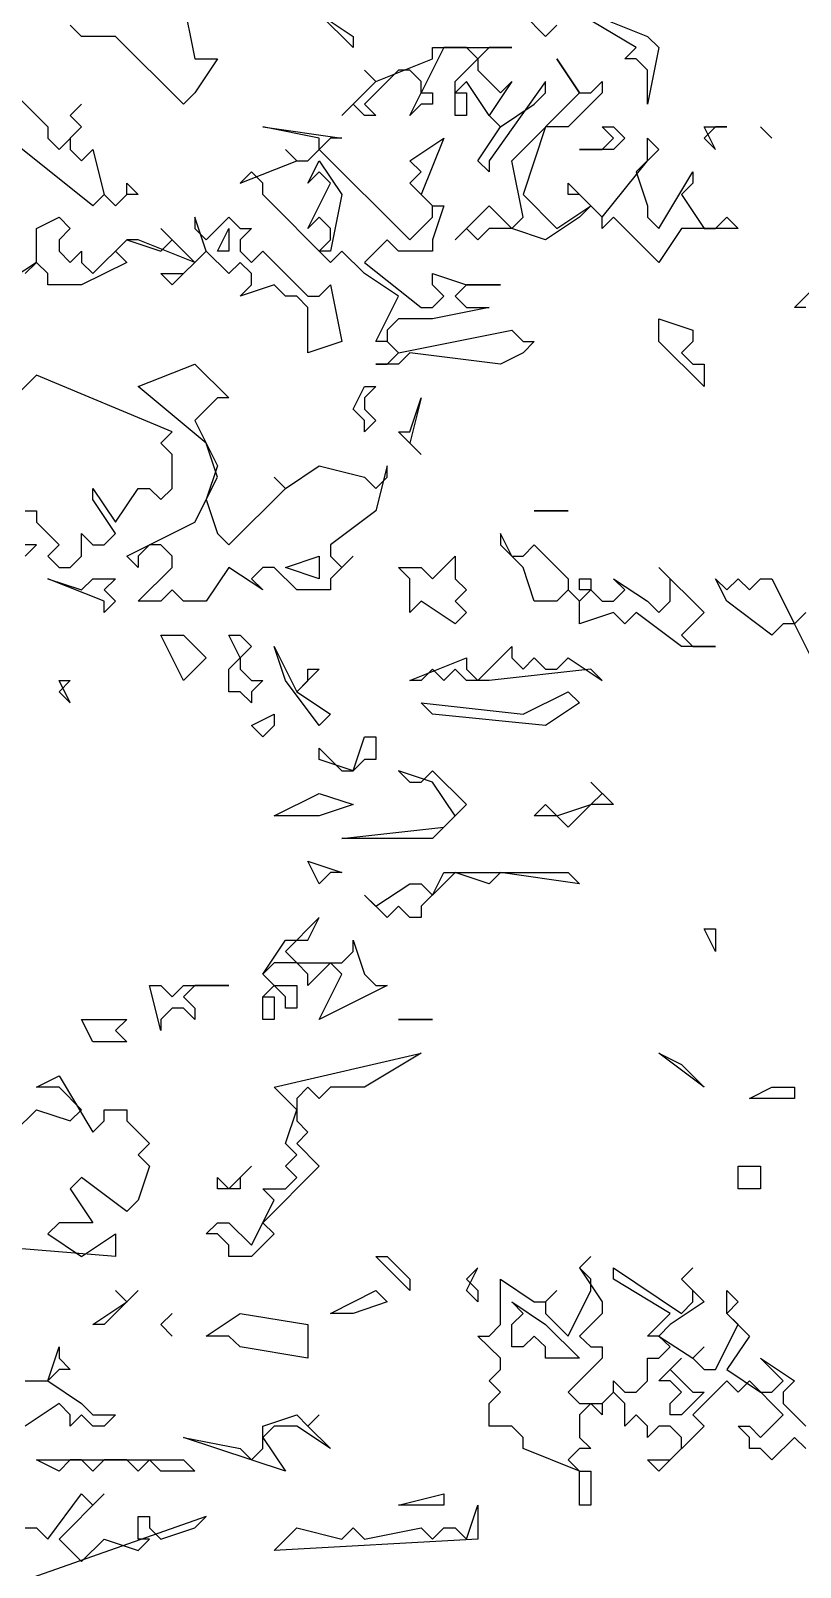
# Model space of a CAD drawing. Header units: millimetres. Extents: x 3633 to 4629, y 3430 to 3787.
# Drawn here: x 4031.49 to 4034.82, y 3472.34 to 3479.01 of the extents above; entities that cross this region are included whole.
import ezdxf

# ---------------------------------------------------------------- set-up
doc = ezdxf.new("R2010")
doc.units = ezdxf.units.MM

# ---------------------------------------------------------------- blocks, each defined once
blk = doc.blocks.new('Pine 3 Elev_133')
at = {"color": 0}
for p, q in [((-805.2, 6447.7), (-765.2, 6248.1)), ((-485.2, 6268.1), (-545.2, 6327.9)), ((-545.2, 6327.9), (-485.2, 6288)), ((-145.2, 6288), (-185.2, 6327.9)), ((14.8, 6268.1), (-85.2, 6327.9)), ((-65.2, 6327.9), (34.8, 6288)), ((-965.2, 6288), (-985.2, 6308)), ((-125.2, 6308), (-145.2, 6288)), ((-905.2, 6288), (-965.2, 6288)), ((-785.2, 6168.3), (-905.2, 6288)), ((-485.2, 6288), (-485.2, 6268.1)), ((34.8, 6288), (54.8, 6268.1)), ((-725.2, 6248.1), (-765.2, 6188.2)), ((-765.2, 6248.1), (-725.2, 6248.1)), ((-445.2, 6208.2), (-345.2, 6248.1)), ((-325.2, 6268.1), (-365.2, 6188.2)), ((-345.2, 6248.1), (-345.2, 6268.1)), ((-345.2, 6268.1), (-205.2, 6268.1)), ((-285.2, 6268.1), (-325.2, 6268.1)), ((-305.2, 6208.2), (-265.2, 6248.1)), ((-265.2, 6248.1), (-285.2, 6268.1)), ((-245.2, 6268.1), (-265.2, 6248.1)), ((-265.2, 6248.1), (-265.2, 6228.1)), ((-205.2, 6268.1), (-245.2, 6268.1)), ((-85.2, 6188.2), (-125.2, 6248.1)), ((-125.2, 6248.1), (-85.2, 6188.2)), ((-5.2, 6248.1), (14.8, 6268.1)), ((14.8, 6248.1), (-5.2, 6248.1)), ((34.8, 6228.1), (14.8, 6248.1)), ((54.8, 6268.1), (34.8, 6168.3)), ((-1125.2, 6228.1), (-1025.2, 6128.3)), ((-405.2, 6228.1), (-465.2, 6168.3)), ((-445.2, 6208.2), (-465.2, 6228.1)), ((-465.2, 6228.1), (-445.2, 6208.2)), ((-385.2, 6228.1), (-405.2, 6228.1)), ((-365.2, 6208.2), (-385.2, 6228.1)), ((-265.2, 6228.1), (-225.2, 6188.2)), ((34.8, 6168.3), (34.8, 6228.1)), ((-505.2, 6148.3), (-445.2, 6208.2)), ((-365.2, 6188.2), (-365.2, 6208.2)), ((-285.2, 6208.2), (-305.2, 6188.2)), ((-305.2, 6148.3), (-305.2, 6208.2)), ((-245.2, 6148.3), (-285.2, 6208.2)), ((-205.2, 6208.2), (-245.2, 6148.3)), ((-145.2, 6208.2), (-245.2, 6068.4)), ((-225.2, 6188.2), (-205.2, 6208.2)), ((-145.2, 6188.2), (-145.2, 6208.2)), ((-65.2, 6188.2), (-45.2, 6208.2)), ((-45.2, 6208.2), (-45.2, 6188.2)), ((-985.2, 6148.3), (-965.2, 6168.3)), ((-965.2, 6168.3), (-985.2, 6148.3)), ((-765.2, 6188.2), (-785.2, 6168.3)), ((-485.2, 6168.3), (-505.2, 6148.3)), ((-465.2, 6148.3), (-485.2, 6168.3)), ((-465.2, 6168.3), (-445.2, 6148.3)), ((-385.2, 6148.3), (-365.2, 6188.2)), ((-365.2, 6168.3), (-385.2, 6148.3)), ((-365.2, 6188.2), (-345.2, 6188.2)), ((-345.2, 6168.3), (-365.2, 6168.3)), ((-345.2, 6188.2), (-345.2, 6168.3)), ((-305.2, 6188.2), (-285.2, 6188.2)), ((-285.2, 6188.2), (-285.2, 6148.3)), ((-225.2, 6128.3), (-165.2, 6168.3)), ((-205.2, 6068.4), (-85.2, 6188.2)), ((-165.2, 6168.3), (-145.2, 6188.2)), ((-45.2, 6188.2), (-105.2, 6128.3)), ((-85.2, 6188.2), (-65.2, 6188.2)), ((-945.2, 5988.6), (-1145.2, 6148.3)), ((-965.2, 6128.3), (-985.2, 6148.3)), ((-985.2, 6148.3), (-965.2, 6128.3)), ((-445.2, 6148.3), (-465.2, 6148.3)), ((-285.2, 6148.3), (-305.2, 6148.3)), ((-245.2, 6148.3), (-225.2, 6128.3)), ((-225.2, 6128.3), (-245.2, 6148.3)), ((-1025.2, 6128.3), (-1025.2, 6108.4)), ((-1005.2, 6088.4), (-965.2, 6128.3)), ((-965.2, 6128.3), (-985.2, 6108.4)), ((-545.2, 6108.4), (-645.2, 6128.3)), ((-645.2, 6128.3), (-505.2, 6108.4)), ((-265.2, 6068.4), (-225.2, 6128.3)), ((-145.2, 6128.3), (-185.2, 6008.6)), ((-105.2, 6128.3), (-145.2, 6128.3)), ((-25.2, 6108.4), (-45.2, 6128.3)), ((-45.2, 6128.3), (-25.2, 6128.3)), ((-25.2, 6128.3), (-5.2, 6108.4)), ((154.8, 6128.3), (134.8, 6108.4)), ((154.8, 6088.4), (134.8, 6128.3)), ((134.8, 6128.3), (174.8, 6128.3)), ((174.8, 6128.3), (154.8, 6128.3)), ((234.8, 6128.3), (254.8, 6108.4)), ((254.8, 6108.4), (234.8, 6128.3)), ((-1025.2, 6108.4), (-1005.2, 6088.4)), ((-985.2, 6108.4), (-985.2, 6088.4)), ((-985.2, 6088.4), (-965.2, 6068.4)), ((-965.2, 6068.4), (-945.2, 6088.4)), ((-945.2, 6088.4), (-925.2, 6008.6)), ((-585.2, 6068.4), (-605.2, 6088.4)), ((-605.2, 6088.4), (-585.2, 6068.4)), ((-565.2, 6068.4), (-545.2, 6088.4)), ((-525.2, 6108.4), (-545.2, 6088.4)), ((-545.2, 6088.4), (-545.2, 6108.4)), ((-545.2, 6088.4), (-385.2, 5928.7)), ((-505.2, 6108.4), (-525.2, 6108.4)), ((-385.2, 6068.4), (-325.2, 6108.4)), ((-325.2, 6108.4), (-365.2, 6008.6)), ((-25.2, 6088.4), (-85.2, 6088.4)), ((-85.2, 6088.4), (-45.2, 6088.4)), ((-45.2, 6088.4), (-25.2, 6108.4)), ((-5.2, 6108.4), (-25.2, 6088.4)), ((54.8, 6088.4), (14.8, 6048.5)), ((34.8, 6068.4), (34.8, 6108.4)), ((34.8, 6108.4), (54.8, 6088.4)), ((134.8, 6108.4), (154.8, 6088.4)), ((-685.2, 6028.5), (-585.2, 6068.4)), ((-585.2, 6068.4), (-565.2, 6068.4)), ((-565.2, 6028.5), (-545.2, 6068.4)), ((-545.2, 6068.4), (-505.2, 6008.6)), ((-365.2, 6048.5), (-385.2, 6068.4)), ((-245.2, 6048.5), (-265.2, 6068.4)), ((-245.2, 6068.4), (-245.2, 6048.5)), ((-185.2, 5968.6), (-205.2, 6068.4)), ((-45.2, 5968.6), (34.8, 6068.4)), ((-885.2, 6008.6), (-885.2, 6028.5)), ((-885.2, 6028.5), (-865.2, 6008.6)), ((-665.2, 6048.5), (-685.2, 6028.5)), ((-645.2, 6028.5), (-665.2, 6048.5)), ((-645.2, 6008.6), (-645.2, 6028.5)), ((-545.2, 6048.5), (-565.2, 6028.5)), ((-565.2, 5948.7), (-525.2, 6028.5)), ((-525.2, 6028.5), (-545.2, 6048.5)), ((-385.2, 6028.5), (-365.2, 6048.5)), ((-365.2, 6008.6), (-385.2, 6028.5)), ((-105.2, 6008.6), (-105.2, 6028.5)), ((-105.2, 6028.5), (-45.2, 5968.6)), ((14.8, 6048.5), (34.8, 5988.6)), ((54.8, 5948.7), (114.8, 6048.5)), ((114.8, 6028.5), (94.8, 6008.6)), ((114.8, 6048.5), (114.8, 6028.5)), ((-925.2, 6008.6), (-945.2, 5988.6)), ((-925.2, 6008.6), (-905.2, 5988.6)), ((-905.2, 5988.6), (-925.2, 6008.6)), ((-905.2, 5988.6), (-885.2, 6008.6)), ((-885.2, 6008.6), (-905.2, 5988.6)), ((-865.2, 6008.6), (-885.2, 6008.6)), ((-525.2, 5888.8), (-645.2, 6008.6)), ((-505.2, 6008.6), (-525.2, 5908.7)), ((-345.2, 5988.6), (-365.2, 6008.6)), ((-365.2, 6008.6), (-345.2, 5988.6)), ((-185.2, 6008.6), (-125.2, 5948.7)), ((-85.2, 6008.6), (-105.2, 6008.6)), ((-65.2, 5988.6), (-85.2, 6008.6)), ((94.8, 6008.6), (134.8, 5948.7)), ((-345.2, 5968.6), (-345.2, 5988.6)), ((-345.2, 5988.6), (-325.2, 5988.6)), ((-325.2, 5988.6), (-345.2, 5928.7)), ((-305.2, 5928.7), (-245.2, 5988.6)), ((-245.2, 5988.6), (-205.2, 5948.7)), ((-125.2, 5948.7), (-65.2, 5988.6)), ((-65.2, 5988.6), (-85.2, 5968.6)), ((-45.2, 5968.6), (-65.2, 5988.6)), ((34.8, 5988.6), (34.8, 5968.6)), ((-1045.2, 5948.7), (-1005.2, 5968.6)), ((-1045.2, 5888.8), (-1045.2, 5948.7)), ((-1005.2, 5968.6), (-985.2, 5948.7)), ((-985.2, 5948.7), (-1005.2, 5928.7)), ((-805.2, 5928.7), (-825.2, 5948.7)), ((-825.2, 5948.7), (-765.2, 5888.8)), ((-745.2, 5908.7), (-765.2, 5968.6)), ((-765.2, 5968.6), (-765.2, 5948.7)), ((-765.2, 5948.7), (-745.2, 5928.7)), ((-745.2, 5928.7), (-705.2, 5968.6)), ((-725.2, 5908.7), (-705.2, 5948.7)), ((-705.2, 5968.6), (-685.2, 5948.7)), ((-705.2, 5948.7), (-705.2, 5908.7)), ((-685.2, 5948.7), (-665.2, 5948.7)), ((-665.2, 5948.7), (-685.2, 5928.7)), ((-545.2, 5968.6), (-565.2, 5948.7)), ((-525.2, 5948.7), (-545.2, 5968.6)), ((-525.2, 5928.7), (-525.2, 5948.7)), ((-385.2, 5928.7), (-345.2, 5968.6)), ((-285.2, 5948.7), (-305.2, 5928.7)), ((-265.2, 5928.7), (-285.2, 5948.7)), ((-245.2, 5948.7), (-265.2, 5928.7)), ((-205.2, 5948.7), (-245.2, 5948.7)), ((-205.2, 5948.7), (-185.2, 5968.6)), ((-145.2, 5928.7), (-205.2, 5948.7)), ((-85.2, 5968.6), (-145.2, 5928.7)), ((-25.2, 5968.6), (-45.2, 5948.7)), ((-45.2, 5948.7), (-45.2, 5968.6)), ((54.8, 5888.8), (-25.2, 5968.6)), ((34.8, 5968.6), (54.8, 5948.7)), ((94.8, 5948.7), (54.8, 5888.8)), ((194.8, 5948.7), (94.8, 5948.7)), ((134.8, 5948.7), (154.8, 5948.7)), ((154.8, 5948.7), (174.8, 5968.6)), ((174.8, 5968.6), (194.8, 5948.7)), ((-1005.2, 5928.7), (-1005.2, 5908.7)), ((-945.2, 5868.8), (-885.2, 5928.7)), ((-885.2, 5928.7), (-905.2, 5908.7)), ((-885.2, 5928.7), (-825.2, 5908.7)), ((-865.2, 5928.7), (-885.2, 5928.7)), ((-765.2, 5888.8), (-865.2, 5928.7)), ((-825.2, 5908.7), (-805.2, 5928.7)), ((-685.2, 5928.7), (-685.2, 5908.7)), ((-545.2, 5908.7), (-525.2, 5928.7)), ((-425.2, 5928.7), (-465.2, 5888.8)), ((-405.2, 5908.7), (-425.2, 5928.7)), ((-345.2, 5928.7), (-345.2, 5908.7)), ((-1005.2, 5908.7), (-985.2, 5888.8)), ((-985.2, 5888.8), (-965.2, 5908.7)), ((-965.2, 5908.7), (-965.2, 5888.8)), ((-905.2, 5908.7), (-885.2, 5888.8)), ((-745.2, 5908.7), (-805.2, 5848.9)), ((-765.2, 5888.8), (-745.2, 5908.7)), ((-705.2, 5868.8), (-745.2, 5908.7)), ((-705.2, 5908.7), (-725.2, 5908.7)), ((-685.2, 5908.7), (-665.2, 5888.8)), ((-665.2, 5888.8), (-645.2, 5908.7)), ((-645.2, 5908.7), (-565.2, 5828.9)), ((-525.2, 5908.7), (-545.2, 5908.7)), ((-505.2, 5908.7), (-525.2, 5888.8)), ((-465.2, 5868.8), (-505.2, 5908.7)), ((-345.2, 5908.7), (-405.2, 5908.7)), ((-1045.2, 5888.8), (-1105.2, 5848.9)), ((-1065.2, 5868.8), (-1045.2, 5888.8)), ((-1025.2, 5868.8), (-1045.2, 5888.8)), ((-1025.2, 5848.9), (-1025.2, 5868.8)), ((-965.2, 5888.8), (-945.2, 5868.8)), ((-885.2, 5888.8), (-965.2, 5848.9)), ((-805.2, 5848.9), (-825.2, 5868.8)), ((-825.2, 5868.8), (-785.2, 5868.8)), ((-785.2, 5868.8), (-765.2, 5888.8)), ((-685.2, 5888.8), (-705.2, 5868.8)), ((-665.2, 5868.8), (-685.2, 5888.8)), ((-665.2, 5848.9), (-665.2, 5868.8)), ((-465.2, 5888.8), (-365.2, 5808.9)), ((-405.2, 5828.9), (-465.2, 5868.8)), ((-345.2, 5848.9), (-345.2, 5868.8)), ((-345.2, 5868.8), (-285.2, 5848.9)), ((-965.2, 5848.9), (-1025.2, 5848.9)), ((-625.2, 5848.9), (-685.2, 5828.9)), ((-685.2, 5828.9), (-665.2, 5848.9)), ((-605.2, 5828.9), (-625.2, 5848.9)), ((-545.2, 5828.9), (-525.2, 5848.9)), ((-525.2, 5848.9), (-505.2, 5749)), ((-325.2, 5828.9), (-345.2, 5848.9)), ((-285.2, 5848.9), (-305.2, 5828.9)), ((-285.2, 5848.9), (-225.2, 5848.9)), ((-225.2, 5848.9), (-285.2, 5848.9)), ((294.8, 5808.9), (334.8, 5848.9)), ((-585.2, 5828.9), (-605.2, 5828.9)), ((-565.2, 5808.9), (-585.2, 5828.9)), ((-565.2, 5828.9), (-545.2, 5828.9)), ((-445.2, 5749), (-405.2, 5828.9)), ((-345.2, 5808.9), (-325.2, 5828.9)), ((-305.2, 5828.9), (-285.2, 5808.9)), ((-565.2, 5729.1), (-565.2, 5808.9)), ((-405.2, 5789), (-425.2, 5769)), ((-345.2, 5789), (-405.2, 5789)), ((-365.2, 5808.9), (-345.2, 5808.9)), ((-245.2, 5808.9), (-345.2, 5789)), ((-285.2, 5808.9), (-245.2, 5808.9)), ((54.8, 5749), (54.8, 5789)), ((54.8, 5789), (114.8, 5769)), ((314.8, 5808.9), (294.8, 5808.9)), ((-425.2, 5769), (-425.2, 5749)), ((-405.2, 5729.1), (-205.2, 5769)), ((-205.2, 5769), (-185.2, 5749)), ((114.8, 5769), (114.8, 5749)), ((-505.2, 5749), (-565.2, 5729.1)), ((-425.2, 5749), (-445.2, 5749)), ((-425.2, 5749), (-405.2, 5729.1)), ((-405.2, 5729.1), (-425.2, 5749)), ((-425.2, 5709.1), (-405.2, 5729.1)), ((-385.2, 5729.1), (-405.2, 5709.1)), ((-225.2, 5709.1), (-385.2, 5729.1)), ((-185.2, 5729.1), (-225.2, 5709.1)), ((-185.2, 5749), (-165.2, 5749)), ((-165.2, 5749), (-185.2, 5729.1)), ((134.8, 5669.2), (54.8, 5749)), ((114.8, 5749), (94.8, 5729.1)), ((94.8, 5729.1), (114.8, 5709.1)), ((-865.2, 5669.2), (-765.2, 5709.1)), ((-765.2, 5709.1), (-705.2, 5649.2)), ((-405.2, 5709.1), (-445.2, 5709.1)), ((-445.2, 5709.1), (-425.2, 5709.1)), ((114.8, 5709.1), (134.8, 5709.1)), ((134.8, 5709.1), (134.8, 5669.2)), ((-1045.2, 5689.2), (-1085.2, 5649.2)), ((-805.2, 5589.4), (-1045.2, 5689.2)), ((-745.2, 5569.4), (-865.2, 5669.2)), ((-725.2, 5649.2), (-765.2, 5609.3)), ((-705.2, 5649.2), (-725.2, 5649.2)), ((-485.2, 5629.3), (-465.2, 5669.2)), ((-465.2, 5669.2), (-445.2, 5669.2)), ((-445.2, 5669.2), (-465.2, 5649.2)), ((-465.2, 5649.2), (-465.2, 5629.3)), ((-385.2, 5589.4), (-365.2, 5649.2)), ((-365.2, 5649.2), (-385.2, 5569.4)), ((-465.2, 5609.3), (-485.2, 5629.3)), ((-465.2, 5629.3), (-445.2, 5609.3)), ((-765.2, 5609.3), (-725.2, 5529.5)), ((-445.2, 5609.3), (-465.2, 5589.4)), ((-465.2, 5589.4), (-465.2, 5609.3)), ((-825.2, 5569.4), (-805.2, 5589.4)), ((-805.2, 5549.4), (-825.2, 5569.4)), ((-725.2, 5509.5), (-745.2, 5569.4)), ((-365.2, 5549.4), (-405.2, 5589.4)), ((-405.2, 5589.4), (-385.2, 5589.4)), ((-385.2, 5569.4), (-365.2, 5549.4)), ((-805.2, 5489.5), (-805.2, 5549.4)), ((-725.2, 5529.5), (-745.2, 5469.6)), ((-605.2, 5489.5), (-545.2, 5529.5)), ((-545.2, 5529.5), (-465.2, 5509.5)), ((-425.2, 5529.5), (-445.2, 5449.6)), ((-425.2, 5509.5), (-425.2, 5529.5)), ((-945.2, 5469.6), (-945.2, 5489.5)), ((-945.2, 5489.5), (-905.2, 5429.7)), ((-905.2, 5429.7), (-865.2, 5489.5)), ((-865.2, 5489.5), (-845.2, 5489.5)), ((-845.2, 5489.5), (-825.2, 5469.6)), ((-825.2, 5469.6), (-805.2, 5489.5)), ((-765.2, 5429.7), (-725.2, 5509.5)), ((-705.2, 5389.7), (-605.2, 5489.5)), ((-605.2, 5489.5), (-625.2, 5509.5)), ((-625.2, 5509.5), (-605.2, 5489.5)), ((-465.2, 5509.5), (-445.2, 5489.5)), ((-445.2, 5489.5), (-425.2, 5509.5)), ((-905.2, 5409.7), (-945.2, 5469.6)), ((-745.2, 5469.6), (-725.2, 5409.7)), ((-1065.2, 5449.6), (-1045.2, 5449.6)), ((-1045.2, 5449.6), (-1045.2, 5429.7)), ((-445.2, 5449.6), (-525.2, 5389.7)), ((-165.2, 5449.6), (-105.2, 5449.6)), ((-105.2, 5449.6), (-165.2, 5449.6)), ((-1045.2, 5429.7), (-1005.2, 5389.7)), ((-965.2, 5369.8), (-965.2, 5409.7)), ((-965.2, 5409.7), (-945.2, 5389.7)), ((-925.2, 5389.7), (-905.2, 5409.7)), ((-885.2, 5369.8), (-765.2, 5429.7)), ((-725.2, 5409.7), (-705.2, 5389.7)), ((-205.2, 5369.8), (-225.2, 5409.7)), ((-225.2, 5409.7), (-225.2, 5389.7)), ((-1065.2, 5369.8), (-1045.2, 5389.7)), ((-1045.2, 5389.7), (-1065.2, 5389.7)), ((-1005.2, 5389.7), (-1025.2, 5369.8)), ((-945.2, 5389.7), (-925.2, 5389.7)), ((-845.2, 5389.7), (-865.2, 5369.8)), ((-825.2, 5389.7), (-845.2, 5389.7)), ((-805.2, 5369.8), (-825.2, 5389.7)), ((-525.2, 5389.7), (-525.2, 5369.8)), ((-225.2, 5389.7), (-205.2, 5369.8)), ((-185.2, 5369.8), (-165.2, 5389.7)), ((-165.2, 5389.7), (-105.2, 5329.8)), ((-1025.2, 5369.8), (-1005.2, 5349.8)), ((-1005.2, 5349.8), (-985.2, 5349.8)), ((-985.2, 5349.8), (-965.2, 5369.8)), ((-865.2, 5349.8), (-885.2, 5369.8)), ((-865.2, 5369.8), (-865.2, 5349.8)), ((-865.2, 5289.9), (-805.2, 5349.8)), ((-805.2, 5349.8), (-805.2, 5369.8)), ((-705.2, 5349.8), (-745.2, 5289.9)), ((-645.2, 5309.9), (-705.2, 5349.8)), ((-645.2, 5349.8), (-665.2, 5329.8)), ((-625.2, 5349.8), (-645.2, 5349.8)), ((-585.2, 5309.9), (-625.2, 5349.8)), ((-605.2, 5349.8), (-545.2, 5369.8)), ((-545.2, 5329.8), (-605.2, 5349.8)), ((-545.2, 5369.8), (-545.2, 5329.8)), ((-525.2, 5369.8), (-505.2, 5349.8)), ((-485.2, 5369.8), (-525.2, 5329.8)), ((-505.2, 5349.8), (-485.2, 5369.8)), ((-385.2, 5329.8), (-405.2, 5349.8)), ((-405.2, 5349.8), (-365.2, 5349.8)), ((-365.2, 5349.8), (-345.2, 5329.8)), ((-345.2, 5329.8), (-305.2, 5369.8)), ((-305.2, 5369.8), (-305.2, 5329.8)), ((-205.2, 5369.8), (-185.2, 5369.8)), ((-185.2, 5349.8), (-205.2, 5369.8)), ((-165.2, 5289.9), (-185.2, 5349.8)), ((74.8, 5329.8), (54.8, 5349.8)), ((54.8, 5349.8), (134.8, 5270)), ((-925.2, 5289.9), (-1025.2, 5329.8)), ((-1025.2, 5329.8), (-965.2, 5309.9)), ((-965.2, 5309.9), (-945.2, 5329.8)), ((-945.2, 5329.8), (-905.2, 5329.8)), ((-905.2, 5329.8), (-925.2, 5309.9)), ((-665.2, 5329.8), (-645.2, 5309.9)), ((-525.2, 5329.8), (-525.2, 5309.9)), ((-385.2, 5270), (-385.2, 5329.8)), ((-305.2, 5329.8), (-285.2, 5309.9)), ((-105.2, 5329.8), (-105.2, 5309.9)), ((-85.2, 5309.9), (-85.2, 5329.8)), ((-85.2, 5329.8), (-65.2, 5329.8)), ((-65.2, 5329.8), (-65.2, 5309.9)), ((-5.2, 5309.9), (-25.2, 5329.8)), ((-25.2, 5329.8), (34.8, 5289.9)), ((74.8, 5289.9), (74.8, 5329.8)), ((174.8, 5289.9), (154.8, 5329.8)), ((154.8, 5329.8), (174.8, 5309.9)), ((174.8, 5309.9), (194.8, 5329.8)), ((194.8, 5329.8), (214.8, 5309.9)), ((214.8, 5309.9), (234.8, 5329.8)), ((234.8, 5329.8), (254.8, 5329.8)), ((254.8, 5329.8), (294.8, 5250)), ((-925.2, 5309.9), (-905.2, 5289.9)), ((-805.2, 5309.9), (-825.2, 5289.9)), ((-785.2, 5289.9), (-805.2, 5309.9)), ((-525.2, 5309.9), (-585.2, 5309.9)), ((-285.2, 5309.9), (-305.2, 5289.9)), ((-105.2, 5309.9), (-125.2, 5289.9)), ((-105.2, 5309.9), (-85.2, 5289.9)), ((-85.2, 5289.9), (-105.2, 5309.9)), ((-85.2, 5289.9), (-65.2, 5309.9)), ((-65.2, 5309.9), (-85.2, 5309.9)), ((-65.2, 5309.9), (-45.2, 5289.9)), ((-25.2, 5289.9), (-5.2, 5309.9)), ((-905.2, 5289.9), (-925.2, 5270)), ((-925.2, 5270), (-925.2, 5289.9)), ((-825.2, 5289.9), (-865.2, 5289.9)), ((-745.2, 5289.9), (-785.2, 5289.9)), ((-365.2, 5289.9), (-385.2, 5270)), ((-305.2, 5250), (-365.2, 5289.9)), ((-305.2, 5289.9), (-285.2, 5270)), ((-285.2, 5270), (-305.2, 5250)), ((-125.2, 5289.9), (-165.2, 5289.9)), ((-85.2, 5250), (-85.2, 5289.9)), ((-25.2, 5270), (-85.2, 5250)), ((-45.2, 5289.9), (-25.2, 5289.9)), ((-5.2, 5250), (-25.2, 5270)), ((14.8, 5270), (-5.2, 5250)), ((94.8, 5210.1), (14.8, 5270)), ((34.8, 5289.9), (54.8, 5270)), ((54.8, 5270), (74.8, 5289.9)), ((134.8, 5270), (94.8, 5230)), ((254.8, 5230), (174.8, 5289.9)), ((294.8, 5250), (314.8, 5270)), ((274.8, 5250), (254.8, 5230)), ((294.8, 5250), (274.8, 5250)), ((334.8, 5170.2), (294.8, 5250)), ((-785.2, 5150.2), (-825.2, 5230)), ((-825.2, 5230), (-785.2, 5230)), ((-785.2, 5230), (-745.2, 5190.1)), ((-685.2, 5190.1), (-705.2, 5230)), ((-705.2, 5230), (-685.2, 5230)), ((-685.2, 5230), (-665.2, 5210.1)), ((94.8, 5230), (114.8, 5210.1)), ((-745.2, 5190.1), (-785.2, 5150.2)), ((-705.2, 5170.2), (-685.2, 5190.1)), ((-665.2, 5210.1), (-685.2, 5190.1)), ((-685.2, 5190.1), (-685.2, 5170.2)), ((-605.2, 5150.2), (-625.2, 5210.1)), ((-625.2, 5210.1), (-585.2, 5130.2)), ((-385.2, 5150.2), (-285.2, 5190.1)), ((-285.2, 5190.1), (-285.2, 5170.2)), ((-265.2, 5150.2), (-205.2, 5210.1)), ((-205.2, 5210.1), (-205.2, 5190.1)), ((-205.2, 5190.1), (-185.2, 5170.2)), ((-185.2, 5170.2), (-165.2, 5190.1)), ((-165.2, 5190.1), (-145.2, 5170.2)), ((-125.2, 5170.2), (-105.2, 5190.1)), ((-105.2, 5190.1), (-45.2, 5150.2)), ((154.8, 5210.1), (94.8, 5210.1)), ((114.8, 5210.1), (154.8, 5210.1)), ((-705.2, 5130.2), (-705.2, 5170.2)), ((-685.2, 5170.2), (-665.2, 5150.2)), ((-545.2, 5170.2), (-585.2, 5130.2)), ((-565.2, 5150.2), (-565.2, 5170.2)), ((-565.2, 5170.2), (-545.2, 5170.2)), ((-345.2, 5170.2), (-365.2, 5150.2)), ((-325.2, 5150.2), (-345.2, 5170.2)), ((-305.2, 5170.2), (-325.2, 5150.2)), ((-285.2, 5150.2), (-305.2, 5170.2)), ((-285.2, 5170.2), (-265.2, 5150.2)), ((-65.2, 5170.2), (-245.2, 5150.2)), ((-145.2, 5170.2), (-125.2, 5170.2)), ((-45.2, 5150.2), (-65.2, 5170.2)), ((-985.2, 5110.3), (-1005.2, 5150.2)), ((-1005.2, 5150.2), (-985.2, 5150.2)), ((-985.2, 5150.2), (-1005.2, 5130.2)), ((-665.2, 5150.2), (-645.2, 5150.2)), ((-645.2, 5150.2), (-665.2, 5130.2)), ((-545.2, 5070.3), (-605.2, 5150.2)), ((-585.2, 5130.2), (-565.2, 5150.2)), ((-365.2, 5150.2), (-385.2, 5150.2)), ((-245.2, 5150.2), (-285.2, 5150.2)), ((-1005.2, 5130.2), (-985.2, 5110.3)), ((-685.2, 5130.2), (-705.2, 5130.2)), ((-665.2, 5110.3), (-685.2, 5130.2)), ((-665.2, 5130.2), (-665.2, 5110.3)), ((-585.2, 5130.2), (-525.2, 5090.3)), ((-345.2, 5090.3), (-365.2, 5110.3)), ((-365.2, 5110.3), (-185.2, 5090.3)), ((-185.2, 5090.3), (-105.2, 5130.2)), ((-85.2, 5110.3), (-145.2, 5070.3)), ((-105.2, 5130.2), (-85.2, 5110.3)), ((-665.2, 5070.3), (-625.2, 5090.3)), ((-625.2, 5090.3), (-625.2, 5070.3)), ((-525.2, 5090.3), (-545.2, 5070.3)), ((-145.2, 5070.3), (-345.2, 5090.3)), ((-645.2, 5050.4), (-665.2, 5070.3)), ((-625.2, 5070.3), (-645.2, 5050.4)), ((-485.2, 4990.5), (-465.2, 5050.4)), ((-465.2, 5050.4), (-445.2, 5050.4)), ((-445.2, 5050.4), (-445.2, 5010.5)), ((-545.2, 5010.5), (-545.2, 5030.4)), ((-545.2, 5030.4), (-505.2, 4990.5)), ((-485.2, 4990.5), (-545.2, 5010.5)), ((-465.2, 5010.5), (-485.2, 4990.5)), ((-445.2, 5010.5), (-465.2, 5010.5)), ((-505.2, 4990.5), (-485.2, 4990.5)), ((-345.2, 4970.5), (-405.2, 4990.5)), ((-405.2, 4990.5), (-385.2, 4970.5)), ((-385.2, 4970.5), (-365.2, 4970.5)), ((-365.2, 4970.5), (-345.2, 4990.5)), ((-345.2, 4990.5), (-285.2, 4930.6)), ((-305.2, 4910.6), (-345.2, 4970.5)), ((-45.2, 4950.6), (-65.2, 4970.5)), ((-65.2, 4970.5), (-25.2, 4930.6)), ((-625.2, 4910.6), (-545.2, 4950.6)), ((-545.2, 4950.6), (-485.2, 4930.6)), ((-65.2, 4930.6), (-45.2, 4950.6)), ((-485.2, 4930.6), (-545.2, 4910.6)), ((-285.2, 4930.6), (-345.2, 4870.7)), ((-165.2, 4910.6), (-145.2, 4930.6)), ((-145.2, 4930.6), (-125.2, 4910.6)), ((-125.2, 4910.6), (-65.2, 4930.6)), ((-65.2, 4930.6), (-105.2, 4890.7)), ((-25.2, 4930.6), (-65.2, 4930.6)), ((-545.2, 4910.6), (-625.2, 4910.6)), ((-505.2, 4870.7), (-325.2, 4890.7)), ((-325.2, 4890.7), (-305.2, 4910.6)), ((-125.2, 4910.6), (-165.2, 4910.6)), ((-105.2, 4890.7), (-125.2, 4910.6)), ((-345.2, 4870.7), (-505.2, 4870.7)), ((-545.2, 4790.9), (-565.2, 4830.8)), ((-565.2, 4830.8), (-505.2, 4810.8)), ((-525.2, 4810.8), (-545.2, 4790.9)), ((-505.2, 4810.8), (-525.2, 4810.8)), ((-345.2, 4770.9), (-325.2, 4810.8)), ((-305.2, 4810.8), (-325.2, 4790.9)), ((-325.2, 4810.8), (-105.2, 4810.8)), ((-245.2, 4790.9), (-305.2, 4810.8)), ((-225.2, 4810.8), (-245.2, 4790.9)), ((-85.2, 4790.9), (-225.2, 4810.8)), ((-105.2, 4810.8), (-85.2, 4790.9)), ((-445.2, 4751), (-385.2, 4790.9)), ((-385.2, 4790.9), (-365.2, 4790.9)), ((-325.2, 4790.9), (-365.2, 4751)), ((-365.2, 4790.9), (-345.2, 4770.9)), ((-425.2, 4731), (-465.2, 4770.9)), ((-465.2, 4770.9), (-445.2, 4751)), ((-545.2, 4731), (-605.2, 4671.1)), ((-565.2, 4691.1), (-545.2, 4731)), ((-405.2, 4751), (-425.2, 4731)), ((-385.2, 4731), (-405.2, 4751)), ((-365.2, 4731), (-385.2, 4731)), ((-365.2, 4751), (-365.2, 4731)), ((154.8, 4671.1), (134.8, 4711)), ((134.8, 4711), (154.8, 4711)), ((154.8, 4711), (154.8, 4671.1)), ((-645.2, 4631.2), (-605.2, 4691.1)), ((-605.2, 4691.1), (-565.2, 4691.1)), ((-605.2, 4671.1), (-585.2, 4651.1)), ((-505.2, 4651.1), (-485.2, 4671.1)), ((-485.2, 4671.1), (-485.2, 4691.1)), ((-485.2, 4691.1), (-465.2, 4631.2)), ((-625.2, 4651.1), (-645.2, 4631.2)), ((-585.2, 4651.1), (-625.2, 4651.1)), ((-585.2, 4651.1), (-505.2, 4651.1)), ((-565.2, 4631.2), (-585.2, 4651.1)), ((-525.2, 4651.1), (-565.2, 4611.2)), ((-505.2, 4631.2), (-525.2, 4651.1)), ((-645.2, 4631.2), (-625.2, 4611.2)), ((-625.2, 4611.2), (-645.2, 4631.2)), ((-565.2, 4611.2), (-565.2, 4631.2)), ((-545.2, 4551.3), (-505.2, 4631.2)), ((-465.2, 4631.2), (-445.2, 4611.2)), ((-825.2, 4531.4), (-845.2, 4611.2)), ((-845.2, 4611.2), (-825.2, 4611.2)), ((-825.2, 4611.2), (-805.2, 4591.3)), ((-805.2, 4591.3), (-785.2, 4611.2)), ((-785.2, 4611.2), (-705.2, 4611.2)), ((-765.2, 4611.2), (-785.2, 4591.3)), ((-785.2, 4591.3), (-765.2, 4571.3)), ((-705.2, 4611.2), (-765.2, 4611.2)), ((-625.2, 4611.2), (-645.2, 4591.3)), ((-645.2, 4591.3), (-625.2, 4611.2)), ((-645.2, 4591.3), (-625.2, 4591.3)), ((-645.2, 4551.3), (-645.2, 4591.3)), ((-625.2, 4611.2), (-585.2, 4611.2)), ((-605.2, 4591.3), (-625.2, 4611.2)), ((-625.2, 4591.3), (-625.2, 4551.3)), ((-605.2, 4571.3), (-605.2, 4591.3)), ((-585.2, 4611.2), (-585.2, 4571.3)), ((-425.2, 4611.2), (-545.2, 4551.3)), ((-445.2, 4611.2), (-425.2, 4611.2)), ((-805.2, 4571.3), (-825.2, 4551.3)), ((-785.2, 4571.3), (-805.2, 4571.3)), ((-765.2, 4551.3), (-785.2, 4571.3)), ((-765.2, 4571.3), (-765.2, 4551.3)), ((-585.2, 4571.3), (-605.2, 4571.3)), ((-945.2, 4511.4), (-965.2, 4551.3)), ((-965.2, 4551.3), (-885.2, 4551.3)), ((-885.2, 4551.3), (-905.2, 4531.4)), ((-825.2, 4551.3), (-825.2, 4531.4)), ((-625.2, 4551.3), (-645.2, 4551.3)), ((-405.2, 4551.3), (-345.2, 4551.3)), ((-345.2, 4551.3), (-405.2, 4551.3)), ((-885.2, 4511.4), (-945.2, 4511.4)), ((-905.2, 4531.4), (-885.2, 4511.4)), ((-625.2, 4431.6), (-365.2, 4491.4)), ((-365.2, 4491.4), (-465.2, 4431.6)), ((134.8, 4431.6), (54.8, 4491.4)), ((54.8, 4491.4), (94.8, 4471.5)), ((94.8, 4471.5), (134.8, 4431.6)), ((-1045.2, 4431.6), (-1005.2, 4451.5)), ((-1005.2, 4431.6), (-1045.2, 4431.6)), ((-1005.2, 4451.5), (-945.2, 4351.7)), ((-965.2, 4391.6), (-1005.2, 4431.6)), ((-585.2, 4391.6), (-625.2, 4431.6)), ((-565.2, 4431.6), (-585.2, 4411.6)), ((-545.2, 4411.6), (-565.2, 4431.6)), ((-525.2, 4431.6), (-545.2, 4411.6)), ((-465.2, 4431.6), (-525.2, 4431.6)), ((214.8, 4411.6), (254.8, 4431.6)), ((254.8, 4431.6), (294.8, 4431.6)), ((294.8, 4431.6), (294.8, 4411.6)), ((-585.2, 4411.6), (-585.2, 4371.7)), ((294.8, 4411.6), (214.8, 4411.6)), ((-1085.2, 4351.7), (-1045.2, 4391.6)), ((-1045.2, 4391.6), (-985.2, 4371.7)), ((-985.2, 4371.7), (-965.2, 4391.6)), ((-945.2, 4351.7), (-925.2, 4371.7)), ((-925.2, 4371.7), (-925.2, 4391.6)), ((-925.2, 4391.6), (-885.2, 4391.6)), ((-885.2, 4391.6), (-885.2, 4371.7)), ((-885.2, 4371.7), (-845.2, 4331.7)), ((-605.2, 4331.7), (-585.2, 4391.6)), ((-585.2, 4371.7), (-565.2, 4351.7)), ((-565.2, 4351.7), (-585.2, 4331.7)), ((-845.2, 4331.7), (-865.2, 4311.8)), ((-585.2, 4311.8), (-605.2, 4331.7)), ((-585.2, 4331.7), (-545.2, 4291.8)), ((-865.2, 4311.8), (-845.2, 4291.8)), ((-845.2, 4291.8), (-865.2, 4231.9)), ((-705.2, 4251.9), (-665.2, 4291.8)), ((-665.2, 4291.8), (-685.2, 4271.9)), ((-545.2, 4291.8), (-645.2, 4192)), ((-605.2, 4291.8), (-585.2, 4311.8)), ((-585.2, 4271.9), (-605.2, 4291.8)), ((194.8, 4251.9), (194.8, 4291.8)), ((194.8, 4291.8), (234.8, 4291.8)), ((234.8, 4291.8), (234.8, 4251.9)), ((-965.2, 4271.9), (-985.2, 4251.9)), ((-885.2, 4212), (-965.2, 4271.9)), ((-725.2, 4251.9), (-725.2, 4271.9)), ((-725.2, 4271.9), (-705.2, 4251.9)), ((-685.2, 4271.9), (-685.2, 4251.9)), ((-605.2, 4251.9), (-585.2, 4271.9)), ((-985.2, 4251.9), (-945.2, 4192)), ((-685.2, 4251.9), (-725.2, 4251.9)), ((-625.2, 4231.9), (-645.2, 4251.9)), ((-645.2, 4251.9), (-605.2, 4251.9)), ((214.8, 4251.9), (194.8, 4251.9)), ((234.8, 4251.9), (214.8, 4251.9)), ((-865.2, 4231.9), (-885.2, 4212)), ((-665.2, 4152.1), (-625.2, 4231.9)), ((-1005.2, 4192), (-1025.2, 4172.1)), ((-945.2, 4192), (-1005.2, 4192)), ((-745.2, 4172.1), (-725.2, 4192)), ((-725.2, 4192), (-705.2, 4192)), ((-705.2, 4192), (-665.2, 4152.1)), ((-645.2, 4192), (-625.2, 4172.1)), ((-1025.2, 4172.1), (-965.2, 4132.1)), ((-965.2, 4132.1), (-905.2, 4172.1)), ((-905.2, 4172.1), (-905.2, 4132.1)), ((-725.2, 4172.1), (-745.2, 4172.1)), ((-705.2, 4152.1), (-725.2, 4172.1)), ((-625.2, 4172.1), (-665.2, 4132.1)), ((-905.2, 4132.1), (-1145.2, 4152.1)), ((-705.2, 4132.1), (-705.2, 4152.1)), ((-665.2, 4132.1), (-705.2, 4132.1)), ((-385.2, 4072.2), (-445.2, 4132.1)), ((-445.2, 4132.1), (-425.2, 4132.1)), ((-425.2, 4132.1), (-385.2, 4092.2)), ((-85.2, 4112.2), (-65.2, 4132.1)), ((-65.2, 4132.1), (-85.2, 4112.2)), ((-285.2, 4072.2), (-265.2, 4112.2)), ((-265.2, 4112.2), (-285.2, 4092.2)), ((-65.2, 4092.2), (-85.2, 4112.2)), ((-85.2, 4112.2), (-45.2, 4052.3)), ((-25.2, 4092.2), (-25.2, 4112.2)), ((-25.2, 4112.2), (94.8, 4031.3)), ((94.8, 4092.2), (114.8, 4112.2)), ((114.8, 4112.2), (94.8, 4092.2)), ((-385.2, 4092.2), (-385.2, 4072.2)), ((-285.2, 4092.2), (-265.2, 4072.2)), ((-225.2, 4012.4), (-225.2, 4092.2)), ((-225.2, 4092.2), (-165.2, 4052.3)), ((-65.2, 4072.2), (-65.2, 4092.2)), ((74.8, 4031.3), (-25.2, 4092.2)), ((114.8, 4072.2), (94.8, 4092.2)), ((94.8, 4092.2), (134.8, 4052.3)), ((-945.2, 4012.4), (-885.2, 4052.3)), ((-865.2, 4072.2), (-925.2, 4012.4)), ((-885.2, 4052.3), (-905.2, 4072.2)), ((-905.2, 4072.2), (-885.2, 4052.3)), ((-885.2, 4052.3), (-865.2, 4072.2)), ((-525.2, 4031.3), (-445.2, 4072.2)), ((-425.2, 4052.3), (-485.2, 4031.3)), ((-445.2, 4072.2), (-425.2, 4052.3)), ((-265.2, 4052.3), (-285.2, 4072.2)), ((-265.2, 4072.2), (-265.2, 4052.3)), ((-185.2, 4031.3), (-205.2, 4052.3)), ((-205.2, 4052.3), (-145.2, 4012.4)), ((-165.2, 4052.3), (-145.2, 4052.3)), ((-145.2, 4052.3), (-125.2, 4072.2)), ((-125.2, 4072.2), (-145.2, 4052.3)), ((-145.2, 4052.3), (-145.2, 4031.3)), ((-105.2, 3991.4), (-65.2, 4072.2)), ((-45.2, 4052.3), (-45.2, 4031.3)), ((134.8, 4052.3), (74.8, 4012.4)), ((94.8, 4031.3), (114.8, 4052.3)), ((114.8, 4052.3), (114.8, 4072.2)), ((174.8, 4031.3), (174.8, 4072.2)), ((174.8, 4072.2), (194.8, 4052.3)), ((194.8, 4052.3), (174.8, 4031.3)), ((-825.2, 4012.4), (-805.2, 4031.3)), ((-805.2, 4031.3), (-825.2, 4012.4)), ((-745.2, 3991.4), (-685.2, 4031.3)), ((-685.2, 4031.3), (-565.2, 4012.4)), ((-485.2, 4031.3), (-525.2, 4031.3)), ((-205.2, 4012.4), (-185.2, 4031.3)), ((-145.2, 4031.3), (-105.2, 3991.4)), ((-45.2, 4031.3), (-85.2, 3991.4)), ((34.8, 3991.4), (74.8, 4031.3)), ((194.8, 4012.4), (174.8, 4031.3)), ((174.8, 4031.3), (214.8, 3991.4)), ((-925.2, 4012.4), (-945.2, 4012.4)), ((-805.2, 3991.4), (-825.2, 4012.4)), ((-825.2, 4012.4), (-805.2, 3991.4)), ((-705.2, 3991.4), (-745.2, 3991.4)), ((-685.2, 3972.4), (-705.2, 3991.4)), ((-565.2, 4012.4), (-565.2, 3952.5)), ((-225.2, 3952.5), (-265.2, 3991.4)), ((-265.2, 3991.4), (-245.2, 3991.4)), ((-245.2, 3991.4), (-225.2, 4012.4)), ((-205.2, 3972.4), (-205.2, 4012.4)), ((-165.2, 3991.4), (-185.2, 3972.4)), ((-145.2, 3972.4), (-165.2, 3991.4)), ((-145.2, 4012.4), (-85.2, 3952.5)), ((-85.2, 3991.4), (-65.2, 3972.4)), ((54.8, 3991.4), (34.8, 3991.4)), ((74.8, 4012.4), (54.8, 3991.4)), ((74.8, 3972.4), (54.8, 3991.4)), ((54.8, 3991.4), (114.8, 3952.5)), ((154.8, 3932.5), (194.8, 4012.4)), ((214.8, 3991.4), (174.8, 3932.5)), ((-1025.2, 3912.5), (-1005.2, 3972.4)), ((-1005.2, 3972.4), (-1005.2, 3952.5)), ((-565.2, 3952.5), (-685.2, 3972.4)), ((-185.2, 3972.4), (-205.2, 3972.4)), ((-145.2, 3952.5), (-145.2, 3972.4)), ((-65.2, 3972.4), (-45.2, 3972.4)), ((-45.2, 3972.4), (-45.2, 3952.5)), ((54.8, 3952.5), (74.8, 3972.4)), ((114.8, 3952.5), (134.8, 3972.4)), ((134.8, 3972.4), (114.8, 3952.5)), ((-1005.2, 3952.5), (-985.2, 3932.5)), ((-225.2, 3932.5), (-225.2, 3952.5)), ((-85.2, 3952.5), (-145.2, 3952.5)), ((-45.2, 3952.5), (-105.2, 3892.6)), ((34.8, 3912.5), (34.8, 3952.5)), ((34.8, 3952.5), (54.8, 3952.5)), ((54.8, 3912.5), (94.8, 3952.5)), ((94.8, 3952.5), (74.8, 3932.5)), ((114.8, 3952.5), (134.8, 3932.5)), ((274.8, 3912.5), (234.8, 3952.5)), ((234.8, 3952.5), (294.8, 3912.5)), ((-1065.2, 3912.5), (-1025.2, 3912.5)), ((-1005.2, 3932.5), (-1025.2, 3912.5)), ((-1025.2, 3912.5), (-965.2, 3872.6)), ((-985.2, 3932.5), (-1005.2, 3932.5)), ((-245.2, 3912.5), (-225.2, 3932.5)), ((-225.2, 3892.6), (-245.2, 3912.5)), ((-25.2, 3892.6), (-25.2, 3912.5)), ((-25.2, 3912.5), (-5.2, 3892.6)), ((14.8, 3892.6), (34.8, 3912.5)), ((74.8, 3912.5), (54.8, 3912.5)), ((74.8, 3932.5), (114.8, 3892.6)), ((94.8, 3892.6), (74.8, 3912.5)), ((174.8, 3912.5), (114.8, 3852.7)), ((134.8, 3932.5), (154.8, 3932.5)), ((174.8, 3932.5), (234.8, 3892.6)), ((194.8, 3892.6), (174.8, 3912.5)), ((214.8, 3912.5), (194.8, 3892.6)), ((274.8, 3852.7), (214.8, 3912.5)), ((254.8, 3892.6), (274.8, 3912.5)), ((294.8, 3912.5), (274.8, 3892.6)), ((-245.2, 3872.6), (-225.2, 3892.6)), ((-105.2, 3892.6), (-85.2, 3872.6)), ((-25.2, 3892.6), (-45.2, 3872.6)), ((-45.2, 3872.6), (-25.2, 3892.6)), ((-5.2, 3872.6), (-25.2, 3892.6)), ((-5.2, 3892.6), (14.8, 3892.6)), ((74.8, 3872.6), (94.8, 3892.6)), ((134.8, 3892.6), (94.8, 3852.7)), ((114.8, 3892.6), (134.8, 3892.6)), ((234.8, 3892.6), (254.8, 3892.6)), ((274.8, 3892.6), (274.8, 3872.6)), ((-1005.2, 3872.6), (-1065.2, 3832.7)), ((-985.2, 3852.7), (-1005.2, 3872.6)), ((-965.2, 3872.6), (-945.2, 3852.7)), ((-245.2, 3832.7), (-245.2, 3872.6)), ((-65.2, 3872.6), (-85.2, 3852.7)), ((-85.2, 3872.6), (-45.2, 3872.6)), ((-45.2, 3852.7), (-65.2, 3872.6)), ((-45.2, 3872.6), (-45.2, 3852.7)), ((-5.2, 3832.7), (-5.2, 3872.6)), ((74.8, 3852.7), (74.8, 3872.6)), ((274.8, 3872.6), (314.8, 3832.7)), ((-965.2, 3852.7), (-985.2, 3832.7)), ((-985.2, 3832.7), (-985.2, 3852.7)), ((-945.2, 3832.7), (-965.2, 3852.7)), ((-945.2, 3852.7), (-905.2, 3852.7)), ((-925.2, 3832.7), (-945.2, 3832.7)), ((-905.2, 3852.7), (-925.2, 3832.7)), ((-645.2, 3832.7), (-585.2, 3852.7)), ((-625.2, 3832.7), (-645.2, 3812.7)), ((-645.2, 3792.8), (-645.2, 3832.7)), ((-585.2, 3832.7), (-625.2, 3832.7)), ((-585.2, 3852.7), (-565.2, 3832.7)), ((-525.2, 3792.8), (-585.2, 3832.7)), ((-545.2, 3852.7), (-565.2, 3832.7)), ((-565.2, 3832.7), (-545.2, 3852.7)), ((-565.2, 3832.7), (-525.2, 3792.8)), ((-205.2, 3832.7), (-245.2, 3832.7)), ((-185.2, 3812.7), (-205.2, 3832.7)), ((-85.2, 3852.7), (-85.2, 3812.7)), ((14.8, 3852.7), (-5.2, 3832.7)), ((34.8, 3832.7), (14.8, 3852.7)), ((54.8, 3832.7), (34.8, 3812.7)), ((34.8, 3812.7), (34.8, 3832.7)), ((134.8, 3832.7), (54.8, 3752.9)), ((74.8, 3832.7), (54.8, 3832.7)), ((94.8, 3852.7), (74.8, 3852.7)), ((94.8, 3812.7), (74.8, 3832.7)), ((114.8, 3852.7), (134.8, 3832.7)), ((214.8, 3812.7), (194.8, 3832.7)), ((194.8, 3832.7), (214.8, 3832.7)), ((214.8, 3832.7), (234.8, 3812.7)), ((234.8, 3812.7), (274.8, 3852.7)), ((-605.2, 3752.9), (-785.2, 3812.7)), ((-785.2, 3812.7), (-685.2, 3792.8)), ((-645.2, 3812.7), (-605.2, 3752.9)), ((-185.2, 3792.8), (-185.2, 3812.7)), ((-85.2, 3812.7), (-65.2, 3792.8)), ((94.8, 3792.8), (94.8, 3812.7)), ((214.8, 3792.8), (214.8, 3812.7)), ((294.8, 3812.7), (254.8, 3772.8)), ((314.8, 3792.8), (294.8, 3812.7)), ((-685.2, 3792.8), (-665.2, 3772.8)), ((-665.2, 3772.8), (-645.2, 3792.8)), ((-85.2, 3752.9), (-185.2, 3792.8)), ((-85.2, 3792.8), (-105.2, 3772.8)), ((-65.2, 3792.8), (-85.2, 3792.8)), ((74.8, 3772.8), (94.8, 3792.8)), ((234.8, 3792.8), (214.8, 3792.8)), ((254.8, 3772.8), (234.8, 3792.8)), ((-1005.2, 3752.9), (-1045.2, 3772.8)), ((-1045.2, 3772.8), (-785.2, 3772.8)), ((-985.2, 3772.8), (-1005.2, 3752.9)), ((-965.2, 3772.8), (-985.2, 3772.8)), ((-945.2, 3752.9), (-965.2, 3772.8)), ((-925.2, 3772.8), (-945.2, 3752.9)), ((-885.2, 3772.8), (-925.2, 3772.8)), ((-865.2, 3752.9), (-885.2, 3772.8)), ((-845.2, 3772.8), (-865.2, 3752.9)), ((-825.2, 3752.9), (-845.2, 3772.8)), ((-765.2, 3752.9), (-825.2, 3752.9)), ((-785.2, 3772.8), (-765.2, 3752.9)), ((-105.2, 3772.8), (-85.2, 3752.9)), ((-85.2, 3752.9), (-65.2, 3752.9)), ((-85.2, 3693), (-85.2, 3752.9)), ((-65.2, 3752.9), (-65.2, 3693)), ((54.8, 3752.9), (34.8, 3772.8)), ((34.8, 3772.8), (74.8, 3772.8)), ((-1025.2, 3633.1), (-965.2, 3712.9)), ((-925.2, 3712.9), (-1005.2, 3633.1)), ((-965.2, 3712.9), (-945.2, 3693)), ((-945.2, 3693), (-925.2, 3712.9)), ((-405.2, 3693), (-325.2, 3712.9)), ((-325.2, 3693), (-405.2, 3693)), ((-325.2, 3712.9), (-325.2, 3693)), ((-285.2, 3633.1), (-265.2, 3693)), ((-265.2, 3693), (-265.2, 3633.1)), ((-65.2, 3693), (-85.2, 3693)), ((-745.2, 3673), (-1085.2, 3553.2)), ((-865.2, 3633.1), (-865.2, 3673)), ((-865.2, 3673), (-845.2, 3673)), ((-845.2, 3673), (-845.2, 3653)), ((-765.2, 3653), (-745.2, 3673)), ((-1065.2, 3653), (-1045.2, 3653)), ((-1045.2, 3653), (-1025.2, 3633.1)), ((-845.2, 3653), (-825.2, 3633.1)), ((-825.2, 3633.1), (-765.2, 3653)), ((-625.2, 3613.1), (-585.2, 3653)), ((-585.2, 3653), (-505.2, 3633.1)), ((-505.2, 3633.1), (-485.2, 3653)), ((-485.2, 3653), (-465.2, 3633.1)), ((-465.2, 3633.1), (-365.2, 3653)), ((-365.2, 3653), (-345.2, 3633.1)), ((-345.2, 3633.1), (-325.2, 3653)), ((-325.2, 3653), (-305.2, 3653)), ((-305.2, 3653), (-285.2, 3633.1)), ((-1005.2, 3633.1), (-965.2, 3593.2)), ((-965.2, 3593.2), (-925.2, 3633.1)), ((-925.2, 3633.1), (-865.2, 3613.1)), ((-865.2, 3613.1), (-845.2, 3633.1)), ((-845.2, 3633.1), (-865.2, 3633.1)), ((-265.2, 3633.1), (-625.2, 3613.1))]:
    blk.add_line(p, q, dxfattribs=at)

msp = doc.modelspace()

# ---------------------------------------------------------------- block references
at = {"color": 0, "xscale": 0.002454764377558604, "yscale": 0.002454764377558604, "zscale": 0.002454764377558604}
msp.add_blockref('Pine 3 Elev_133', (4034.0755, 3463.5478), dxfattribs=at)

doc.saveas('drawing.dxf')
